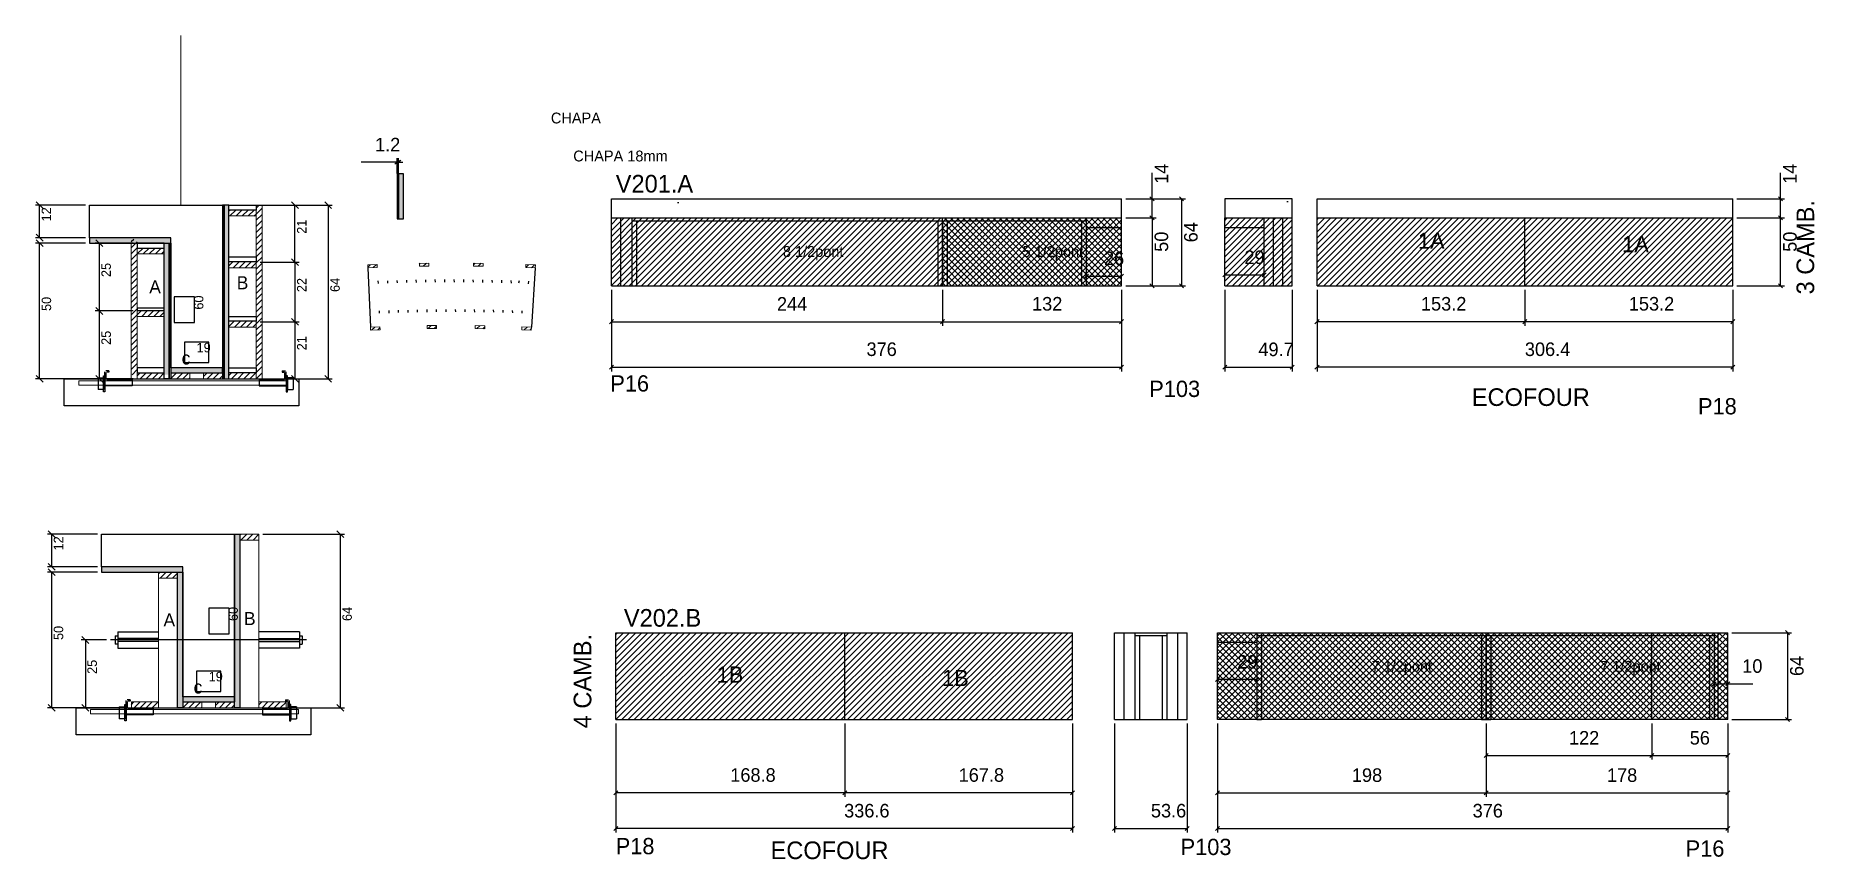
# Model space of a CAD drawing. Header units: metres. Extents: x 7589 to 8900, y 10962 to 11569.
import ezdxf

# ---------------------------------------------------------------- set-up
doc = ezdxf.new("R2010")
doc.units = ezdxf.units.M
for name, color, linetype in [('00 - FELIPE', 7, 'Continuous'), ('5', 7, 'Continuous'), ('barrote', 7, 'Continuous'), ('CONCRETO', 7, 'Continuous'), ('COTA', 7, 'Continuous'), ('Cota Seção (2x)', 7, 'Continuous'), ('detalhes', 7, 'Continuous'), ('Hachura', 7, 'Continuous'), ('Madeira', 7, 'Continuous'), ('Painéis', 7, 'Continuous'), ('presilha', 7, 'Continuous'), ('REAPROVEITAMENTO', 7, 'Continuous'), ('Romaneio', 7, 'Continuous'), ('SARR_2.2x7', 7, 'Continuous'), ('SARR_3.5x7', 7, 'Continuous'), ('SCO-___-LAJ', 7, 'Continuous'), ('TENSOR', 7, 'Continuous'), ('texto', 7, 'Continuous'), ('Texto Seção', 7, 'Continuous')]:
    doc.layers.add(name, color=color, linetype=linetype)

msp = doc.modelspace()

# ---------------------------------------------------------------- hatches: boundary and pattern name
at = {"layer": 'COTA'}
h = msp.add_hatch(dxfattribs=at)
h.set_pattern_fill('AR-CONC')
h.paths.add_polyline_path([(8389.2, 11449), (8389.2, 11435), (8013.2, 11435), (8013.2, 11449), (8389.2, 11449)])
h = msp.add_hatch(dxfattribs=at)
h.set_pattern_fill('AR-CONC')
h.paths.add_polyline_path([(8514.2, 11449), (8465.2, 11449), (8465.2, 11435), (8514.2, 11435), (8514.2, 11449)])
at = {"layer": 'Hachura'}
h = msp.add_hatch(color=7, dxfattribs=at)
h.dxf.hatch_style = 1
h.paths.add_polyline_path([(7860, 11467.5), (7856.4, 11467.5), (7856.4, 11434.2), (7860, 11434.2), (7860, 11467.5)])
h = msp.add_hatch(color=7, dxfattribs=at)
h.dxf.hatch_style = 1
h.paths.add_polyline_path([(7731.3, 11444.4), (7727.7, 11444.4), (7727.7, 11316.4), (7731.3, 11316.4), (7731.3, 11444.4)])
h = msp.add_hatch(dxfattribs=at)
h.set_pattern_fill('ANSI31')
h.paths.add_polyline_path([(7751.3, 11436.4), (7751.3, 11440.8), (7731.3, 11440.8), (7731.3, 11436.4), (7751.3, 11436.4)])
h = msp.add_hatch(dxfattribs=at)
h.set_pattern_fill('ANSI31')
h.paths.add_polyline_path([(7751.3, 11444.4), (7755.7, 11444.4), (7755.7, 11316.4), (7751.3, 11316.4), (7751.3, 11444.4)])
h = msp.add_hatch(color=7, dxfattribs=at)
h.dxf.hatch_style = 1
h.paths.add_polyline_path([(7688.5, 11416.4), (7688.5, 11420.4), (7628.5, 11420.4), (7628.5, 11416.4), (7688.5, 11416.4)])
h = msp.add_hatch(dxfattribs=at)
h.set_pattern_fill('ANSI31')
h.paths.add_polyline_path([(7659.3, 11419.4), (7663.7, 11419.4), (7663.7, 11319.4), (7659.3, 11319.4), (7659.3, 11419.4)])
h = msp.add_hatch(color=7, dxfattribs=at)
h.dxf.hatch_style = 1
h.paths.add_polyline_path([(7683.7, 11419.4), (7687.3, 11419.4), (7687.3, 11319.4), (7683.7, 11319.4), (7683.7, 11419.4)])
h = msp.add_hatch(dxfattribs=at)
h.set_pattern_fill('ANSI31')
h.paths.add_polyline_path([(7663.7, 11408.4), (7663.7, 11412.8), (7683.7, 11412.8), (7683.7, 11408.4), (7663.7, 11408.4)])
h = msp.add_hatch(dxfattribs=at)
h.set_pattern_fill('ANSI31')
h.paths.add_polyline_path([(7751.3, 11398.3), (7751.3, 11402.7), (7731.3, 11402.7), (7731.3, 11398.3), (7751.3, 11398.3)])
h = msp.add_hatch(dxfattribs=at)
h.set_pattern_fill('ANSI31')
h.paths.add_polyline_path([(7833.7, 11398.2), (7833.6, 11400.4), (7840.6, 11400.7), (7840.6, 11398.5), (7833.7, 11398.2)])
h = msp.add_hatch(dxfattribs=at)
h.set_pattern_fill('ANSI31')
h.paths.add_polyline_path([(7871.7, 11399.3), (7871.7, 11401.5), (7878.7, 11401.6), (7878.7, 11399.4), (7871.7, 11399.3)])
h = msp.add_hatch(dxfattribs=at)
h.set_pattern_fill('ANSI31')
h.paths.add_polyline_path([(7911.6, 11399.4), (7911.6, 11401.6), (7918.6, 11401.5), (7918.6, 11399.3), (7911.6, 11399.4)])
h = msp.add_hatch(dxfattribs=at)
h.set_pattern_fill('ANSI31')
h.paths.add_polyline_path([(7950.1, 11398.4), (7950.2, 11400.6), (7957.2, 11400.3), (7957.1, 11398.1), (7950.1, 11398.4)])
h = msp.add_hatch(dxfattribs=at)
h.set_pattern_fill('ANSI31')
h.paths.add_polyline_path([(7663.7, 11362.4), (7663.7, 11366.8), (7683.7, 11366.8), (7683.7, 11362.4), (7663.7, 11362.4)])
h = msp.add_hatch(dxfattribs=at)
h.set_pattern_fill('ANSI31')
h.paths.add_polyline_path([(7731.3, 11354.4), (7731.3, 11358.8), (7751.3, 11358.8), (7751.3, 11354.4), (7731.3, 11354.4)])
h = msp.add_hatch(dxfattribs=at)
h.set_pattern_fill('ANSI31')
h.paths.add_polyline_path([(7835.7, 11352.2), (7835.6, 11354.4), (7842.6, 11354.7), (7842.7, 11352.5), (7835.7, 11352.2)])
h = msp.add_hatch(dxfattribs=at)
h.set_pattern_fill('ANSI31')
h.paths.add_polyline_path([(7877.4, 11353.4), (7877.4, 11355.6), (7884.4, 11355.7), (7884.4, 11353.5), (7877.4, 11353.4)])
h = msp.add_hatch(dxfattribs=at)
h.set_pattern_fill('ANSI31')
h.paths.add_polyline_path([(7912.8, 11353.4), (7912.8, 11355.6), (7919.8, 11355.5), (7919.8, 11353.3), (7912.8, 11353.4)])
h = msp.add_hatch(dxfattribs=at)
h.set_pattern_fill('ANSI31')
h.paths.add_polyline_path([(7947.1, 11352.5), (7947.2, 11354.7), (7954.2, 11354.4), (7954.1, 11352.2), (7947.1, 11352.5)])
h = msp.add_hatch(dxfattribs=at)
h.set_pattern_fill('ANSI31')
h.paths.add_polyline_path([(7663.7, 11316.4), (7663.7, 11320.8), (7683.7, 11320.8), (7683.7, 11316.4), (7663.7, 11316.4)])
h = msp.add_hatch(color=7, dxfattribs=at)
h.dxf.hatch_style = 1
h.paths.add_polyline_path([(7726.5, 11320.8), (7726.5, 11324.4), (7688.5, 11324.4), (7688.5, 11320.8), (7726.5, 11320.8)])
h = msp.add_hatch(dxfattribs=at)
h.set_pattern_fill('ANSI31')
h.paths.add_polyline_path([(7688.5, 11316.4), (7688.5, 11320.8), (7702.5, 11320.8), (7702.5, 11316.4), (7688.5, 11316.4)])
h = msp.add_hatch(dxfattribs=at)
h.set_pattern_fill('ANSI31')
h.paths.add_polyline_path([(7726.5, 11316.4), (7726.5, 11320.8), (7712.5, 11320.8), (7712.5, 11316.4), (7726.5, 11316.4)])
h = msp.add_hatch(dxfattribs=at)
h.set_pattern_fill('ANSI31')
h.paths.add_polyline_path([(7751.3, 11316.4), (7751.3, 11320.8), (7731.3, 11320.8), (7731.3, 11316.4), (7751.3, 11316.4)])
h = msp.add_hatch(color=7, dxfattribs=at)
h.dxf.hatch_style = 1
h.paths.add_polyline_path([(7735.4, 11201.9), (7739.4, 11201.9), (7739.4, 11073.9), (7735.4, 11073.9), (7735.4, 11201.9)])
h = msp.add_hatch(dxfattribs=at)
h.set_pattern_fill('ANSI31')
h.paths.add_polyline_path([(7753.4, 11197.5), (7753.4, 11201.9), (7739.4, 11201.9), (7739.4, 11197.5), (7753.4, 11197.5)])
h = msp.add_hatch(color=7, dxfattribs=at)
h.dxf.hatch_style = 1
h.paths.add_polyline_path([(7697.4, 11173.9), (7697.4, 11177.9), (7637.4, 11177.9), (7637.4, 11173.9), (7697.4, 11173.9)])
h = msp.add_hatch(dxfattribs=at)
h.set_pattern_fill('ANSI31')
h.paths.add_polyline_path([(7693.4, 11169.5), (7693.4, 11173.9), (7679.4, 11173.9), (7679.4, 11169.5), (7693.4, 11169.5)])
h = msp.add_hatch(color=7, dxfattribs=at)
h.dxf.hatch_style = 1
h.paths.add_polyline_path([(7693.4, 11173.9), (7697.4, 11173.9), (7697.4, 11073.9), (7693.4, 11073.9), (7693.4, 11173.9)])
h = msp.add_hatch(dxfattribs=at)
h.set_pattern_fill('ANSI31')
h.paths.add_polyline_path([(7659.4, 11073.9), (7659.4, 11078.3), (7679.4, 11078.3), (7679.4, 11073.9), (7659.4, 11073.9)])
h = msp.add_hatch(color=7, dxfattribs=at)
h.dxf.hatch_style = 1
h.paths.add_polyline_path([(7735.4, 11078.3), (7735.4, 11081.9), (7697.4, 11081.9), (7697.4, 11078.3), (7735.4, 11078.3)])
h = msp.add_hatch(dxfattribs=at)
h.set_pattern_fill('ANSI31')
h.paths.add_polyline_path([(7697.4, 11073.9), (7697.4, 11078.3), (7711.4, 11078.3), (7711.4, 11073.9), (7697.4, 11073.9)])
h = msp.add_hatch(dxfattribs=at)
h.set_pattern_fill('ANSI31')
h.paths.add_polyline_path([(7735.4, 11073.9), (7735.4, 11078.3), (7721.4, 11078.3), (7721.4, 11073.9), (7735.4, 11073.9)])
h = msp.add_hatch(dxfattribs=at)
h.set_pattern_fill('ANSI31')
h.paths.add_polyline_path([(7753.4, 11073.9), (7753.4, 11078.3), (7773.4, 11078.3), (7773.4, 11073.9), (7753.4, 11073.9)])
at = {"layer": 'REAPROVEITAMENTO'}
h = msp.add_hatch(dxfattribs=at)
h.set_pattern_fill('ANSI31')
h.paths.add_polyline_path([(8013.2, 11435), (8013.2, 11385), (8257.2, 11385), (8257.2, 11435), (8013.2, 11435)])
h = msp.add_hatch(dxfattribs=at)
h.set_pattern_fill('ANSI37')
h.paths.add_polyline_path([(8257.2, 11435), (8257.2, 11385), (8389.2, 11385), (8389.2, 11435), (8257.2, 11435), (8257.2, 11435)])
h = msp.add_hatch(dxfattribs=at)
h.set_pattern_fill('ANSI31')
h.paths.add_polyline_path([(8465.2, 11435), (8465.2, 11385), (8514.9, 11385), (8514.9, 11435), (8465.2, 11435)])
h = msp.add_hatch(dxfattribs=at)
h.set_pattern_fill('ANSI31')
h.paths.add_polyline_path([(8533.2, 11435), (8533.2, 11385), (8839.6, 11385), (8839.6, 11435), (8533.2, 11435)])
h = msp.add_hatch(dxfattribs=at)
h.set_pattern_fill('ANSI31')
h.paths.add_polyline_path([(8016.4, 11129.3), (8016.4, 11065.3), (8353, 11065.3), (8353, 11129.3), (8016.4, 11129.3)])
h = msp.add_hatch(dxfattribs=at)
h.set_pattern_fill('ANSI37')
h.paths.add_polyline_path([(8459.9, 11129.3), (8459.9, 11065.3), (8835.9, 11065.3), (8835.9, 11129.3), (8459.9, 11129.3)])

# ---------------------------------------------------------------- linework, layer by layer
at = {"color": 7, "lineweight": 25}
for p, q in [((7647.4, 11126.9), (7647.4, 11120.9)), ((7647.4, 11126.9), (7649.4, 11126.9)), ((7649.4, 11120.9), (7647.4, 11120.9)), ((7649.4, 11129.9), (7649.4, 11117.9)), ((7649.4, 11129.9), (7679.4, 11129.9)), ((7679.4, 11124.9), (7649.4, 11124.9)), ((7679.4, 11122.9), (7649.4, 11122.9)), ((7649.4, 11117.9), (7679.4, 11117.9)), ((7783.4, 11129.9), (7753.4, 11129.9)), ((7753.4, 11124.9), (7783.4, 11124.9)), ((7753.4, 11122.9), (7783.4, 11122.9)), ((7783.4, 11117.9), (7753.4, 11117.9)), ((7783.4, 11129.9), (7783.4, 11117.9)), ((7783.4, 11126.9), (7785.4, 11126.9)), ((7783.4, 11120.9), (7785.4, 11120.9)), ((7785.4, 11126.9), (7785.4, 11120.9))]:
    msp.add_line(p, q, dxfattribs=at)
at = {"layer": '00 - FELIPE', "color": 0, "lineweight": 25}
for p, q in [((8364.7, 11393.6), (8361.7, 11390.6)), ((8387.7, 11390.6), (8390.7, 11393.6)), ((8466.7, 11394.5), (8463.7, 11391.5)), ((8492.7, 11391.5), (8495.7, 11394.5)), ((8827.4, 11093.1), (8824.4, 11090.1)), ((8834.4, 11090.1), (8837.4, 11093.1))]:
    msp.add_line(p, q, dxfattribs=at)
at = {"layer": '00 - FELIPE', "color": 4, "lineweight": 25}
for p, q in [((8363.2, 11388), (8363.2, 11395.1)), ((8389.2, 11388), (8389.2, 11395.1)), ((8465.2, 11388), (8465.2, 11396)), ((8465.2, 11393), (8494.2, 11393)), ((8494.2, 11388), (8494.2, 11396)), ((8363.2, 11392.1), (8389.2, 11392.1)), ((8825.9, 11088.7), (8825.9, 11094.6)), ((8825.9, 11091.6), (8835.9, 11091.6)), ((8835.9, 11088.7), (8835.9, 11094.6)), ((8835.9, 11091.6), (8854.3, 11091.6))]:
    msp.add_line(p, q, dxfattribs=at)
at = {"layer": 'barrote', "color": 251, "lineweight": 25}
for points in [[(7782.9, 11296.4), (7609.9, 11296.4), (7609.9, 11316.4), (7782.9, 11316.4)], [(7791.7, 11053.9), (7618.8, 11053.9), (7618.8, 11073.9), (7791.7, 11073.9)]]:
    msp.add_lwpolyline(points, close=True, dxfattribs=at)
at = {"layer": 'CONCRETO', "color": 251, "lineweight": 25}
for points in [[(7688.5, 11420.4), (7628.5, 11420.4), (7628.5, 11444.4), (7688.5, 11444.4), (7688.5, 11444.4), (7726.5, 11444.4), (7726.5, 11320.8), (7726.5, 11320.8), (7726.5, 11324.4), (7688.5, 11324.4)], [(7697.4, 11177.9), (7637.4, 11177.9), (7637.4, 11201.9), (7697.4, 11201.9), (7697.4, 11201.9), (7735.4, 11201.9), (7735.4, 11078.3), (7735.4, 11078.3), (7735.4, 11081.9), (7697.4, 11081.9)]]:
    msp.add_lwpolyline(points, close=True, dxfattribs=at)
at = {"layer": 'COTA', "color": 4, "lineweight": 25}
for p, q in [((7855.2, 11476), (7828.8, 11476)), ((7855.2, 11467.7), (7855.2, 11479)), ((7856.4, 11476), (7855.2, 11476)), ((7856.4, 11467.7), (7856.4, 11479)), ((7856.4, 11476), (7859.4, 11476)), ((8411.6, 11449), (8411.6, 11468.1)), ((8874.8, 11449), (8874.8, 11468.1)), ((8392.2, 11449), (8414.6, 11449)), ((8392.2, 11449), (8436.3, 11449)), ((8411.6, 11435), (8411.6, 11449)), ((8433.3, 11449), (8433.3, 11385)), ((8842.6, 11449), (8877.8, 11449)), ((8874.8, 11435), (8874.8, 11449)), ((7625.5, 11444.4), (7588.8, 11444.4)), ((7591.8, 11420.4), (7591.8, 11444.4)), ((7747.5, 11444.4), (7807.5, 11444.4)), ((7754.3, 11444.4), (7783, 11444.4)), ((7780, 11402.3), (7780, 11444.4)), ((7804.5, 11444.4), (7804.5, 11316.4)), ((8392.2, 11435), (8414.6, 11435)), ((8392.2, 11435), (8414.6, 11435)), ((8411.6, 11435), (8411.6, 11385)), ((8842.6, 11435), (8877.8, 11435)), ((8842.6, 11435), (8877.8, 11435)), ((8874.8, 11385), (8874.8, 11435)), ((7625.5, 11420.4), (7588.8, 11420.4)), ((7625.5, 11416.4), (7588.8, 11416.4)), ((7591.8, 11316.4), (7591.8, 11416.4)), ((7660.7, 11416.4), (7632.8, 11416.4)), ((7635.8, 11416.4), (7635.8, 11366.4)), ((7754.3, 11402.3), (7783, 11402.3)), ((7754.3, 11402.3), (7783, 11402.3)), ((7780, 11402.3), (7780, 11358.4)), ((8013.2, 11382), (8013.2, 11355.5)), ((8013.2, 11382), (8013.2, 11321.9)), ((8257.2, 11382), (8257.2, 11355.5)), ((8257.2, 11382), (8257.2, 11355.5)), ((8389.2, 11382), (8389.2, 11355.5)), ((8389.2, 11382), (8389.2, 11321.9)), ((8392.2, 11385), (8414.6, 11385)), ((8392.2, 11385), (8436.3, 11385)), ((8465.2, 11382), (8465.2, 11321.9)), ((8514.9, 11382), (8514.9, 11321.9)), ((8533.2, 11382), (8533.2, 11355.5)), ((8533.2, 11382), (8533.2, 11321.9)), ((8686.4, 11382), (8686.4, 11355.5)), ((8686.4, 11382), (8686.4, 11355.5)), ((8839.6, 11382), (8839.6, 11355.5)), ((8839.6, 11382), (8839.6, 11321.9)), ((8842.6, 11385), (8877.8, 11385)), ((7660.7, 11366.4), (7632.8, 11366.4)), ((7660.7, 11366.4), (7632.8, 11366.4)), ((7635.8, 11366.4), (7635.8, 11316.4)), ((7754.3, 11358.4), (7783, 11358.4)), ((7754.3, 11358.4), (7783, 11358.4)), ((7780, 11358.4), (7780, 11316.4)), ((8013.2, 11358.5), (8257.2, 11358.5)), ((8257.2, 11358.5), (8389.2, 11358.5)), ((8686.4, 11358.5), (8533.2, 11358.5)), ((8839.6, 11358.5), (8686.4, 11358.5)), ((7636.3, 11316.4), (7588.8, 11316.4)), ((7660.7, 11316.4), (7632.8, 11316.4)), ((7747.5, 11316.4), (7807.5, 11316.4)), ((7754.3, 11316.4), (7783, 11316.4)), ((8013.2, 11324.9), (8389.2, 11324.9)), ((8465.2, 11324.9), (8514.9, 11324.9)), ((8839.6, 11324.9), (8533.2, 11324.9)), ((7634.4, 11201.9), (7597.7, 11201.9)), ((7600.7, 11177.9), (7600.7, 11201.9)), ((7756.4, 11201.9), (7816.4, 11201.9)), ((7813.4, 11201.9), (7813.4, 11073.9)), ((7634.4, 11177.9), (7597.7, 11177.9)), ((7634.4, 11173.9), (7597.7, 11173.9)), ((7600.7, 11073.9), (7600.7, 11173.9)), ((7641.1, 11123.9), (7622.5, 11123.9)), ((7625.5, 11123.9), (7625.5, 11073.9)), ((8838.9, 11129.3), (8882.9, 11129.3)), ((8879.9, 11129.3), (8879.9, 11065.3)), ((7652, 11073.9), (7597.7, 11073.9)), ((7641.1, 11073.9), (7622.5, 11073.9)), ((7756.4, 11073.9), (7816.4, 11073.9)), ((8838.9, 11065.3), (8882.9, 11065.3)), ((8016.4, 11062.3), (8016.4, 11008.2)), ((8016.4, 11062.3), (8016.4, 10981.9)), ((8185.2, 11062.3), (8185.2, 11008.2)), ((8185.2, 11062.3), (8185.2, 11008.2)), ((8353, 11062.3), (8353, 11008.2)), ((8353, 11062.3), (8353, 10981.9)), ((8384, 11062.3), (8384, 10981.9)), ((8437.6, 11062.3), (8437.6, 10981.9)), ((8459.9, 11062.3), (8459.9, 11008.2)), ((8459.9, 11062.3), (8459.9, 10981.9)), ((8657.9, 11062.3), (8657.9, 11008.2)), ((8657.9, 11062.3), (8657.9, 11035.7)), ((8657.9, 11062.3), (8657.9, 11008.2)), ((8779.9, 11062.3), (8779.9, 11035.7)), ((8779.9, 11062.3), (8779.9, 11035.7)), ((8835.9, 11062.3), (8835.9, 11035.7)), ((8835.9, 11062.3), (8835.9, 11008.2)), ((8835.9, 11062.3), (8835.9, 10981.9)), ((8657.9, 11038.7), (8779.9, 11038.7)), ((8779.9, 11038.7), (8835.9, 11038.7)), ((8185.2, 11011.2), (8016.4, 11011.2)), ((8353, 11011.2), (8185.2, 11011.2)), ((8459.9, 11011.2), (8657.9, 11011.2)), ((8657.9, 11011.2), (8835.9, 11011.2)), ((8353, 10984.9), (8016.4, 10984.9)), ((8384, 10984.9), (8437.6, 10984.9)), ((8459.9, 10984.9), (8835.9, 10984.9))]:
    msp.add_line(p, q, dxfattribs=at)
at = {"layer": 'COTA', "color": 0, "lineweight": 25}
for p, q in [((7853.7, 11474.5), (7856.7, 11477.5)), ((7857.9, 11477.5), (7854.9, 11474.5)), ((8413.1, 11447.5), (8410.1, 11450.5)), ((8434.8, 11447.5), (8431.8, 11450.5)), ((8876.3, 11447.5), (8873.3, 11450.5)), ((8413.1, 11433.5), (8410.1, 11436.5)), ((8410.1, 11436.5), (8413.1, 11433.5)), ((8876.3, 11433.5), (8873.3, 11436.5)), ((8873.3, 11436.5), (8876.3, 11433.5)), ((8410.1, 11386.5), (8413.1, 11383.5)), ((8431.8, 11386.5), (8434.8, 11383.5)), ((8873.3, 11386.5), (8876.3, 11383.5)), ((8014.7, 11360), (8011.7, 11357)), ((8255.7, 11357), (8258.7, 11360)), ((8258.7, 11360), (8255.7, 11357)), ((8387.7, 11357), (8390.7, 11360)), ((8534.7, 11360), (8531.7, 11357)), ((8684.9, 11357), (8687.9, 11360)), ((8687.9, 11360), (8684.9, 11357)), ((8838.1, 11357), (8841.1, 11360)), ((8014.7, 11326.4), (8011.7, 11323.4)), ((8387.7, 11323.4), (8390.7, 11326.4)), ((8466.7, 11326.4), (8463.7, 11323.4)), ((8513.4, 11323.4), (8516.4, 11326.4)), ((8534.7, 11326.4), (8531.7, 11323.4)), ((8838.1, 11323.4), (8841.1, 11326.4)), ((8881.4, 11127.8), (8878.4, 11130.8)), ((8878.4, 11066.8), (8881.4, 11063.8)), ((8659.4, 11040.2), (8656.4, 11037.2)), ((8778.4, 11037.2), (8781.4, 11040.2)), ((8781.4, 11040.2), (8778.4, 11037.2)), ((8834.4, 11037.2), (8837.4, 11040.2)), ((8017.9, 11012.7), (8014.9, 11009.7)), ((8183.7, 11009.7), (8186.7, 11012.7)), ((8186.7, 11012.7), (8183.7, 11009.7)), ((8351.5, 11009.7), (8354.5, 11012.7)), ((8461.4, 11012.7), (8458.4, 11009.7)), ((8656.4, 11009.7), (8659.4, 11012.7)), ((8659.4, 11012.7), (8656.4, 11009.7)), ((8834.4, 11009.7), (8837.4, 11012.7)), ((8017.9, 10986.4), (8014.9, 10983.4)), ((8351.5, 10983.4), (8354.5, 10986.4)), ((8385.5, 10986.4), (8382.5, 10983.4)), ((8436.1, 10983.4), (8439.1, 10986.4)), ((8461.4, 10986.4), (8458.4, 10983.4)), ((8834.4, 10983.4), (8837.4, 10986.4))]:
    msp.add_line(p, q, dxfattribs=at)
at = {"layer": 'COTA', "color": 241, "lineweight": 25}
for p, q in [((8013.2, 11449), (8389.2, 11449)), ((8013.2, 11435), (8013.2, 11449)), ((8389.2, 11435), (8389.2, 11449)), ((8514.9, 11449), (8465.2, 11449)), ((8465.2, 11449), (8465.2, 11435)), ((8514.9, 11435), (8514.9, 11449)), ((8533.2, 11435), (8533.2, 11449)), ((8533.2, 11449), (8839.6, 11449)), ((8839.6, 11435), (8839.6, 11449))]:
    msp.add_line(p, q, dxfattribs=at)
at = {"layer": 'COTA', "color": 0, "lineweight": 25}
for points in [[(7594.3, 11441.9), (7589.3, 11446.9)], [(7782.5, 11441.9), (7777.5, 11446.9)], [(7807, 11441.9), (7802, 11446.9)], [(7589.3, 11422.9), (7594.3, 11417.9)], [(7594.3, 11413.9), (7589.3, 11418.9)], [(7638.3, 11413.9), (7633.3, 11418.9)], [(7777.5, 11404.8), (7782.5, 11399.8)], [(7782.5, 11399.8), (7777.5, 11404.8)], [(7633.3, 11368.9), (7638.3, 11363.9)], [(7638.3, 11363.9), (7633.3, 11368.9)], [(7777.5, 11360.9), (7782.5, 11355.9)], [(7782.5, 11355.9), (7777.5, 11360.9)], [(7589.3, 11318.9), (7594.3, 11313.9)], [(7633.3, 11318.9), (7638.3, 11313.9)], [(7777.5, 11318.9), (7782.5, 11313.9)], [(7802, 11318.9), (7807, 11313.9)], [(7603.2, 11199.4), (7598.2, 11204.4)], [(7815.9, 11199.4), (7810.9, 11204.4)], [(7598.2, 11180.4), (7603.2, 11175.4)], [(7603.2, 11171.4), (7598.2, 11176.4)], [(7628, 11121.4), (7623, 11126.4)], [(7598.2, 11076.4), (7603.2, 11071.4)], [(7623, 11076.4), (7628, 11071.4)], [(7810.9, 11076.4), (7815.9, 11071.4)]]:
    msp.add_lwpolyline(points, dxfattribs=at)
at = {"layer": 'Cota Seção (2x)', "color": 180, "lineweight": 25}
for p, q in [((7706, 11376.9), (7691, 11376.9)), ((7691, 11376.9), (7691, 11357.9)), ((7706, 11357.9), (7706, 11376.9)), ((7691, 11357.9), (7706, 11357.9)), ((7716.5, 11343.4), (7698.5, 11343.4)), ((7698.5, 11343.4), (7698.5, 11328.4)), ((7716.5, 11328.4), (7716.5, 11343.4)), ((7698.5, 11328.4), (7716.5, 11328.4)), ((7731.4, 11147.4), (7716.4, 11147.4)), ((7716.4, 11147.4), (7716.4, 11128.4)), ((7731.4, 11128.4), (7731.4, 11147.4)), ((7716.4, 11128.4), (7731.4, 11128.4)), ((7725.4, 11100.9), (7707.4, 11100.9)), ((7707.4, 11100.9), (7707.4, 11085.9)), ((7725.4, 11085.9), (7725.4, 11100.9)), ((7707.4, 11085.9), (7725.4, 11085.9))]:
    msp.add_line(p, q, dxfattribs=at)
at = {"layer": 'Madeira', "color": 126, "lineweight": 18}
msp.add_line((7731.3, 11358.8), (7731.3, 11354.4), dxfattribs=at)
for points in [[(7751.3, 11436.4), (7751.3, 11440.8), (7731.3, 11440.8), (7731.3, 11436.4)], [(7751.3, 11444.4), (7755.7, 11444.4), (7755.7, 11316.4), (7751.3, 11316.4)], [(7659.3, 11416.4), (7663.7, 11416.4), (7663.7, 11316.4), (7659.3, 11316.4)], [(7663.7, 11408.4), (7663.7, 11412.8), (7683.7, 11412.8), (7683.7, 11408.4)], [(7751.3, 11398.3), (7751.3, 11402.7), (7731.3, 11402.7), (7731.3, 11398.3)], [(7833.7, 11398.2), (7833.6, 11400.4), (7840.6, 11400.7), (7840.6, 11398.5)], [(7871.7, 11399.3), (7871.7, 11401.5), (7878.7, 11401.6), (7878.7, 11399.4)], [(7911.6, 11399.4), (7911.6, 11401.6), (7918.6, 11401.5), (7918.6, 11399.3)], [(7950.1, 11398.4), (7950.2, 11400.6), (7957.2, 11400.3), (7957.1, 11398.1)], [(7663.7, 11362.4), (7663.7, 11366.8), (7683.7, 11366.8), (7683.7, 11362.4)], [(7731.3, 11354.4), (7731.3, 11358.8), (7751.3, 11358.8), (7751.3, 11354.4)], [(7835.7, 11352.2), (7835.6, 11354.4), (7842.6, 11354.7), (7842.7, 11352.5)], [(7877.4, 11353.4), (7877.4, 11355.6), (7884.4, 11355.7), (7884.4, 11353.5)], [(7912.8, 11353.4), (7912.8, 11355.6), (7919.8, 11355.5), (7919.8, 11353.3)], [(7947.1, 11352.5), (7947.2, 11354.7), (7954.2, 11354.4), (7954.1, 11352.2)], [(7663.7, 11316.4), (7663.7, 11320.8), (7683.7, 11320.8), (7683.7, 11316.4)], [(7688.5, 11316.4), (7688.5, 11320.8), (7702.5, 11320.8), (7702.5, 11316.4)], [(7726.5, 11316.4), (7726.5, 11320.8), (7712.5, 11320.8), (7712.5, 11316.4)], [(7751.3, 11316.4), (7751.3, 11320.8), (7731.3, 11320.8), (7731.3, 11316.4)], [(7753.4, 11197.5), (7753.4, 11201.9), (7739.4, 11201.9), (7739.4, 11197.5)], [(7753.4, 11201.9), (7739.4, 11201.9), (7739.4, 11073.9), (7753.4, 11073.9)], [(7693.4, 11169.5), (7693.4, 11173.9), (7679.4, 11173.9), (7679.4, 11169.5)], [(7693.4, 11173.9), (7679.4, 11173.9), (7679.4, 11073.9), (7693.4, 11073.9)], [(7659.4, 11073.9), (7659.4, 11078.3), (7679.4, 11078.3), (7679.4, 11073.9)], [(7697.4, 11073.9), (7697.4, 11078.3), (7711.4, 11078.3), (7711.4, 11073.9)], [(7735.4, 11073.9), (7735.4, 11078.3), (7721.4, 11078.3), (7721.4, 11073.9)], [(7753.4, 11073.9), (7753.4, 11078.3), (7773.4, 11078.3), (7773.4, 11073.9)]]:
    msp.add_lwpolyline(points, close=True, dxfattribs=at)
at = {"layer": 'Painéis', "color": 200, "lineweight": 25}
for p, q in [((7731.3, 11444.4), (7751.3, 11444.4)), ((8013.2, 11435), (8389.2, 11435)), ((8013.2, 11385), (8013.2, 11435)), ((8257.2, 11385), (8257.2, 11435)), ((8389.2, 11385), (8389.2, 11435)), ((8465.2, 11435), (8514.9, 11435)), ((8465.2, 11385), (8465.2, 11435)), ((8514.9, 11385), (8514.9, 11435)), ((8533.2, 11435), (8839.6, 11435)), ((8533.2, 11385), (8533.2, 11435)), ((8686.4, 11385), (8686.4, 11435)), ((8839.6, 11385), (8839.6, 11435)), ((7751.3, 11406.3), (7751.3, 11402.3)), ((7751.3, 11402.3), (7752, 11402.3)), ((7833.7, 11398.2), (7835.6, 11354.4)), ((7957.1, 11398.1), (7954.2, 11354.4)), ((7841.1, 11388.5), (7841.2, 11386.7)), ((7848.1, 11388.7), (7848.2, 11386.9)), ((7855.1, 11388.9), (7855.2, 11387.1)), ((7862.1, 11389.1), (7862.2, 11387.3)), ((7869.1, 11389.3), (7869.2, 11387.5)), ((7876.1, 11389.4), (7876.2, 11387.6)), ((7883.1, 11389.5), (7883.2, 11387.7)), ((7890.1, 11389.5), (7890.2, 11387.7)), ((7897.1, 11389.5), (7897.2, 11387.7)), ((7904.1, 11389.5), (7904.2, 11387.7)), ((7911.1, 11389.4), (7911.2, 11387.6)), ((7918.1, 11389.3), (7918.2, 11387.5)), ((7925.1, 11389.2), (7925.2, 11387.4)), ((7932.2, 11389), (7932.2, 11387.2)), ((7939.2, 11388.8), (7939.3, 11387)), ((7945.1, 11388.6), (7944.8, 11386.8)), ((7952.1, 11388.3), (7951.8, 11386.5)), ((8013.2, 11385), (8389.2, 11385)), ((8465.2, 11385), (8514.9, 11385)), ((8533.2, 11385), (8839.6, 11385)), ((7842.1, 11366.5), (7842.1, 11364.7)), ((7849.1, 11366.7), (7849.1, 11364.9)), ((7856.1, 11367), (7856.1, 11365.2)), ((7863.1, 11367.1), (7863.1, 11365.3)), ((7870.1, 11367.3), (7870.1, 11365.5)), ((7877.1, 11367.4), (7877.1, 11365.6)), ((7884.1, 11367.5), (7884.1, 11365.7)), ((7891.1, 11367.5), (7891.1, 11365.7)), ((7898.1, 11367.5), (7898.2, 11365.7)), ((7905.1, 11367.5), (7905.2, 11365.7)), ((7912.1, 11367.4), (7912.2, 11365.6)), ((7919.1, 11367.3), (7919.2, 11365.5)), ((7926.1, 11367.2), (7926.2, 11365.4)), ((7933.1, 11367), (7933.2, 11365.2)), ((7940.1, 11366.8), (7940.2, 11365)), ((7947.2, 11366.5), (7947.1, 11364.7)), ((8016.4, 11129.3), (8353, 11129.3)), ((8016.4, 11065.3), (8016.4, 11129.3)), ((8185.2, 11065.3), (8185.2, 11129.3)), ((8353, 11065.3), (8353, 11129.3)), ((8384, 11129.3), (8437.6, 11129.3)), ((8384, 11065.3), (8384, 11129.3)), ((8437.6, 11065.3), (8437.6, 11129.3)), ((8459.9, 11065.3), (8459.9, 11129.3)), ((8459.9, 11129.3), (8835.9, 11129.3)), ((8657.9, 11065.3), (8657.9, 11129.3)), ((8779.9, 11065.3), (8779.9, 11129.3)), ((8835.9, 11065.3), (8835.9, 11129.3)), ((8016.4, 11065.3), (8353, 11065.3)), ((8384, 11065.3), (8437.6, 11065.3)), ((8835.9, 11065.3), (8459.9, 11065.3))]:
    msp.add_line(p, q, dxfattribs=at)
at = {"layer": 'Painéis', "color": 0, "lineweight": 25}
for p, q in [((8461.4, 11096.2), (8458.4, 11093.2)), ((8487.4, 11093.2), (8490.4, 11096.2))]:
    msp.add_line(p, q, dxfattribs=at)
at = {"layer": 'Painéis', "color": 4, "lineweight": 25}
msp.add_line((8488.9, 11094.7), (8459.9, 11094.7), dxfattribs=at)
at = {"layer": 'Painéis', "color": 200, "lineweight": 25}
for points in [[(7856.4, 11467.5), (7855.2, 11467.5), (7855.2, 11434.2), (7856.4, 11434.2)], [(7860, 11467.5), (7856.4, 11467.5), (7856.4, 11434.2), (7860, 11434.2)], [(7727.7, 11444.4), (7726.5, 11444.4), (7726.5, 11316.4), (7727.7, 11316.4)], [(7731.3, 11444.4), (7727.7, 11444.4), (7727.7, 11316.4), (7731.3, 11316.4)], [(7751.3, 11440.8), (7731.3, 11440.8), (7731.3, 11444.4), (7751.3, 11444.4)], [(7688.5, 11416.4), (7688.5, 11420.4), (7628.5, 11420.4), (7628.5, 11416.4)], [(7663.7, 11412.8), (7683.7, 11412.8), (7683.7, 11416.4), (7663.7, 11416.4)], [(7683.7, 11416.4), (7687.3, 11416.4), (7687.3, 11316.4), (7683.7, 11316.4)], [(7687.3, 11416.4), (7688.5, 11416.4), (7688.5, 11316.4), (7687.3, 11316.4)], [(7751.3, 11402.7), (7731.3, 11402.7), (7731.3, 11406.3), (7751.3, 11406.3)], [(7663.7, 11366.8), (7683.7, 11366.8), (7683.7, 11368.4), (7663.7, 11368.4)], [(7751.3, 11358.8), (7731.3, 11358.8), (7731.3, 11362.4), (7751.3, 11362.4)], [(7663.7, 11320.8), (7683.7, 11320.8), (7683.7, 11324.4), (7663.7, 11324.4)], [(7726.5, 11320.8), (7726.5, 11324.4), (7688.5, 11324.4), (7688.5, 11320.8)], [(7751.3, 11320.8), (7731.3, 11320.8), (7731.3, 11324.4), (7751.3, 11324.4)], [(7735.4, 11201.9), (7739.4, 11201.9), (7739.4, 11073.9), (7735.4, 11073.9)], [(7697.4, 11173.9), (7697.4, 11177.9), (7637.4, 11177.9), (7637.4, 11173.9)], [(7693.4, 11173.9), (7697.4, 11173.9), (7697.4, 11073.9), (7693.4, 11073.9)], [(7735.4, 11078.3), (7735.4, 11081.9), (7697.4, 11081.9), (7697.4, 11078.3)]]:
    msp.add_lwpolyline(points, close=True, dxfattribs=at)
at = {"layer": 'presilha', "color": 1, "lineweight": 25}
for p, q in [((7634.9, 11317.1), (7638.9, 11317.1)), ((7634.9, 11317.1), (7634.9, 11308.4)), ((7638.9, 11318.7), (7639.9, 11318.7)), ((7638.9, 11306.7), (7638.9, 11318.7)), ((7638.9, 11317.1), (7638.9, 11308.4)), ((7639.9, 11315.5), (7639.9, 11321.6)), ((7639.9, 11318.7), (7639.9, 11306.7)), ((7642.9, 11322.4), (7640.6, 11322.4)), ((7640.9, 11316.1), (7640.9, 11321)), ((7642.9, 11321.4), (7641.3, 11321.4)), ((7659.9, 11315.7), (7641.3, 11315.7)), ((7642.9, 11322.4), (7642.9, 11321.4)), ((7659.9, 11315.7), (7659.9, 11311.1)), ((7753.6, 11315.7), (7753.6, 11311.1)), ((7753.6, 11315.7), (7772.2, 11315.7)), ((7770.6, 11322.4), (7770.6, 11321.4)), ((7770.6, 11322.4), (7772.9, 11322.4)), ((7770.6, 11321.4), (7772.2, 11321.4)), ((7772.6, 11316.1), (7772.6, 11321)), ((7773.6, 11315.5), (7773.6, 11321.6)), ((7774.6, 11318.7), (7773.6, 11318.7)), ((7773.6, 11318.7), (7773.6, 11306.7)), ((7774.6, 11306.7), (7774.6, 11318.7)), ((7778.6, 11317.1), (7774.6, 11317.1)), ((7774.6, 11317.1), (7774.6, 11308.4)), ((7778.6, 11317.1), (7778.6, 11308.4)), ((7638.9, 11308.4), (7634.9, 11308.4)), ((7639.9, 11306.7), (7638.9, 11306.7)), ((7659.9, 11311.1), (7639.9, 11311.1)), ((7753.6, 11311.1), (7773.6, 11311.1)), ((7773.6, 11306.7), (7774.6, 11306.7)), ((7774.6, 11308.4), (7778.6, 11308.4)), ((7655.5, 11073), (7655.5, 11079.2)), ((7658.5, 11079.9), (7656.3, 11079.9)), ((7656.5, 11073.7), (7656.5, 11078.6)), ((7658.5, 11078.9), (7656.9, 11078.9)), ((7658.5, 11079.9), (7658.5, 11078.9)), ((7773, 11079.9), (7773, 11078.9)), ((7773, 11079.9), (7775.2, 11079.9)), ((7773, 11078.9), (7774.6, 11078.9)), ((7775, 11073.7), (7775, 11078.6)), ((7776, 11073), (7776, 11079.2)), ((7650.5, 11074.6), (7654.5, 11074.6)), ((7650.5, 11074.6), (7650.5, 11065.9)), ((7654.5, 11065.9), (7650.5, 11065.9)), ((7654.5, 11076.3), (7655.5, 11076.3)), ((7654.5, 11064.3), (7654.5, 11076.3)), ((7654.5, 11074.6), (7654.5, 11065.9)), ((7655.5, 11076.3), (7655.5, 11064.3)), ((7675.5, 11068.7), (7655.5, 11068.7)), ((7675.5, 11073.3), (7656.9, 11073.3)), ((7675.5, 11073.3), (7675.5, 11068.7)), ((7756, 11073.3), (7756, 11068.7)), ((7756, 11073.3), (7774.6, 11073.3)), ((7756, 11068.7), (7776, 11068.7)), ((7777, 11076.3), (7776, 11076.3)), ((7776, 11076.3), (7776, 11064.3)), ((7777, 11064.3), (7777, 11076.3)), ((7781, 11074.6), (7777, 11074.6)), ((7777, 11074.6), (7777, 11065.9)), ((7777, 11065.9), (7781, 11065.9)), ((7781, 11074.6), (7781, 11065.9)), ((7655.5, 11064.3), (7654.5, 11064.3)), ((7776, 11064.3), (7777, 11064.3))]:
    msp.add_line(p, q, dxfattribs=at)
at = {"layer": 'SARR_2.2x7', "color": 40, "lineweight": 25}
for p, q in [((8020.2, 11385), (8020.2, 11435)), ((8028.2, 11432.8), (8257.2, 11432.8)), ((8257.2, 11432.8), (8363.2, 11432.8)), ((8494.2, 11385), (8494.2, 11435)), ((8501.2, 11385), (8501.2, 11435)), ((8507.9, 11385), (8507.9, 11435)), ((8363.2, 11428), (8389.2, 11428)), ((8465.2, 11428), (8494.2, 11428)), ((8391, 11065.3), (8391, 11129.3)), ((8399, 11127.1), (8422.6, 11127.1)), ((8430.6, 11065.3), (8430.6, 11129.3)), ((8459.9, 11122.3), (8488.9, 11122.3)), ((8488.9, 11127.1), (8657.9, 11127.1)), ((8657.9, 11127.1), (8825.9, 11127.1)), ((8828.9, 11065.3), (8828.9, 11129.3))]:
    msp.add_line(p, q, dxfattribs=at)
at = {"layer": 'SARR_3.5x7', "color": 81, "lineweight": 25}
for p, q in [((8028.2, 11435), (8028.2, 11385)), ((8031.7, 11432.8), (8031.7, 11385)), ((8253.7, 11432.8), (8253.7, 11385)), ((8257.2, 11432.8), (8257.2, 11385)), ((8260.7, 11432.8), (8260.7, 11385)), ((8359.7, 11432.8), (8359.7, 11385)), ((8363.2, 11435), (8363.2, 11385)), ((8028.2, 11385), (8031.7, 11385)), ((8253.7, 11385), (8257.2, 11385)), ((8257.2, 11385), (8260.7, 11385)), ((8359.7, 11385), (8363.2, 11385)), ((8399, 11129.3), (8399, 11065.3)), ((8402.5, 11127.1), (8402.5, 11065.3)), ((8419.1, 11127.1), (8419.1, 11065.3)), ((8422.6, 11129.3), (8422.6, 11065.3)), ((8488.9, 11129.3), (8488.9, 11065.3)), ((8492.4, 11127.1), (8492.4, 11065.3)), ((8654.4, 11127.1), (8654.4, 11065.3)), ((8657.9, 11127.1), (8657.9, 11065.3)), ((8661.4, 11127.1), (8661.4, 11065.3)), ((8822.4, 11127.1), (8822.4, 11065.3)), ((8825.9, 11129.3), (8825.9, 11065.3)), ((8488.9, 11065.3), (8492.4, 11065.3)), ((8654.4, 11065.3), (8657.9, 11065.3)), ((8657.9, 11065.3), (8661.4, 11065.3))]:
    msp.add_line(p, q, dxfattribs=at)
at = {"layer": 'SCO-___-LAJ', "color": 1, "lineweight": 0}
for points in [[(7773.9, 11315), (7620.6, 11315), (7620.6, 11311.8), (7773.9, 11311.8)], [(7782.7, 11072.6), (7629.4, 11072.6), (7629.4, 11069.4), (7782.7, 11069.4)]]:
    msp.add_lwpolyline(points, close=True, dxfattribs=at)
at = {"layer": 'TENSOR', "color": 3, "lineweight": 25}
msp.add_line((7788.4, 11123.9), (7644.1, 11123.9), dxfattribs=at)
at = {"layer": 'Texto Seção', "color": 252, "lineweight": 15}
msp.add_line((7696, 11444.4), (7696, 11569.4), dxfattribs=at)

# ---------------------------------------------------------------- texts
at = {"color": 240, "lineweight": 25}
for s, p in [('CHAPA', (7968.6, 11504.6)), ('CHAPA 18mm', (7985.1, 11476.6))]:
    msp.add_text(s, height=8, dxfattribs=at).set_placement(p)
at = {"layer": '00 - FELIPE', "color": 240, "lineweight": 25}
for s, p in [('26', (8376.2, 11400.2)), ('29', (8479.7, 11401)), ('10', (8846.6, 11099.7))]:
    msp.add_text(s, height=10, dxfattribs=at).set_placement(p)
at = {"layer": '5', "color": 5, "lineweight": 25}
for s, rotation, p in [('P16', 360, (8012.4, 11307)), ('P103', 0, (8409.6, 11303)), ('P18', 360, (8814, 11290.2)), ('P18', 360, (8016.4, 10966)), ('P103', 0, (8432.7, 10965.4)), ('P16', 360, (8804.9, 10964.2))]:
    msp.add_text(s, height=12, rotation=rotation, dxfattribs=at).set_placement(p)
at = {"layer": 'COTA', "color": 240, "lineweight": 25}
for s, p in [('1.2', (7839, 11484)), ('244', (8135.2, 11366.6)), ('132', (8323.2, 11366.7)), ('153.2', (8609.8, 11366.7)), ('153.2', (8763, 11366.7)), ('376', (8201.2, 11333.2)), ('49.7', (8490, 11333.1)), ('306.4', (8686.4, 11333.2)), ('122', (8718.9, 11046.8)), ('56', (8807.9, 11046.8)), ('168.8', (8100.8, 11019.4)), ('167.8', (8269.1, 11019.4)), ('198', (8558.9, 11019.3)), ('178', (8746.9, 11019.3)), ('336.6', (8184.7, 10993.1)), ('53.6', (8410.8, 10993.1)), ('376', (8647.9, 10993.1))]:
    msp.add_text(s, height=10, dxfattribs=at).set_placement(p)
for s, p in [('14', (8423.6, 11460.1)), ('14', (8886.7, 11460.1)), ('50', (8423.5, 11410)), ('64', (8445.2, 11417)), ('50', (8886.7, 11410)), ('64', (8891.8, 11097.3))]:
    msp.add_text(s, height=10, rotation=90, dxfattribs=at).set_placement(p)
at = {"layer": 'COTA', "color": 1, "lineweight": 25}
for s, p in [('12', (7600.3, 11432.4)), ('21', (7788.5, 11423.3)), ('25', (7644.3, 11391.4)), ('22', (7788.5, 11380.3)), ('64', (7813, 11380.4)), ('50', (7600.3, 11366.4)), ('25', (7644.3, 11341.4)), ('21', (7788.5, 11337.4)), ('12', (7609.2, 11189.9)), ('64', (7821.9, 11137.9)), ('50', (7609.2, 11123.9)), ('25', (7634, 11098.9))]:
    msp.add_text(s, height=7, rotation=90, dxfattribs=at).set_placement(p)
at = {"layer": 'Cota Seção (2x)', "color": 1, "lineweight": 25}
for p in [(7712.5, 11367.4), (7737.9, 11137.9)]:
    msp.add_text('60', height=7, rotation=90, dxfattribs=at).set_placement(p)
for p in [(7707.5, 11335.9), (7716.4, 11093.4)]:
    msp.add_text('19', height=7, dxfattribs=at).set_placement(p)
at = {"layer": 'detalhes', "color": 4, "lineweight": 25}
for s, p in [('A', (7672.6, 11379.4)), ('B', (7737.1, 11382.4)), ('c', (7696.5, 11326.9)), ('A', (7683.1, 11133.9)), ('B', (7742.4, 11134.9)), ('c', (7705.3, 11084.4))]:
    msp.add_text(s, height=9.6, dxfattribs=at).set_placement(p)
at = {"layer": 'Painéis', "color": 240, "lineweight": 25}
msp.add_text('29', height=10, dxfattribs=at).set_placement((8474.4, 11102.8))
at = {"layer": 'Romaneio', "color": 255, "lineweight": 25}
for s, p in [('1A', (8607.6, 11412.2)), ('1A', (8758.1, 11409.7)), ('1B', (8090.8, 11092.4)), ('1B', (8256.9, 11089.9))]:
    msp.add_text(s, height=12, dxfattribs=at).set_placement(p)
at = {"layer": 'texto', "color": 2, "lineweight": 25}
for s, p in [('8 1/2pont', (8139.6, 11406.2)), ('5 1/2pont', (8316.2, 11406.2)), ('7 1/2pont', (8573.4, 11100.5)), ('7 1/2pont', (8741.9, 11100.5))]:
    msp.add_text(s, height=8, dxfattribs=at).set_placement(p)
at = {"layer": 'Texto Seção', "color": 7, "lineweight": 15}
for s, p in [('V201.A', (8016.4, 11453.7)), ('ECOFOUR', (8647.3, 11296.4)), ('V202.B', (8022.4, 11133.7)), ('ECOFOUR', (8130.5, 10962.4))]:
    msp.add_text(s, height=13, dxfattribs=at).set_placement(p)
for s, p in [('3 CAMB.', (8899.6, 11378.6)), ('4 CAMB.', (7998.4, 11058.8))]:
    msp.add_text(s, height=13, rotation=90, dxfattribs=at).set_placement(p)

doc.saveas('drawing.dxf')
